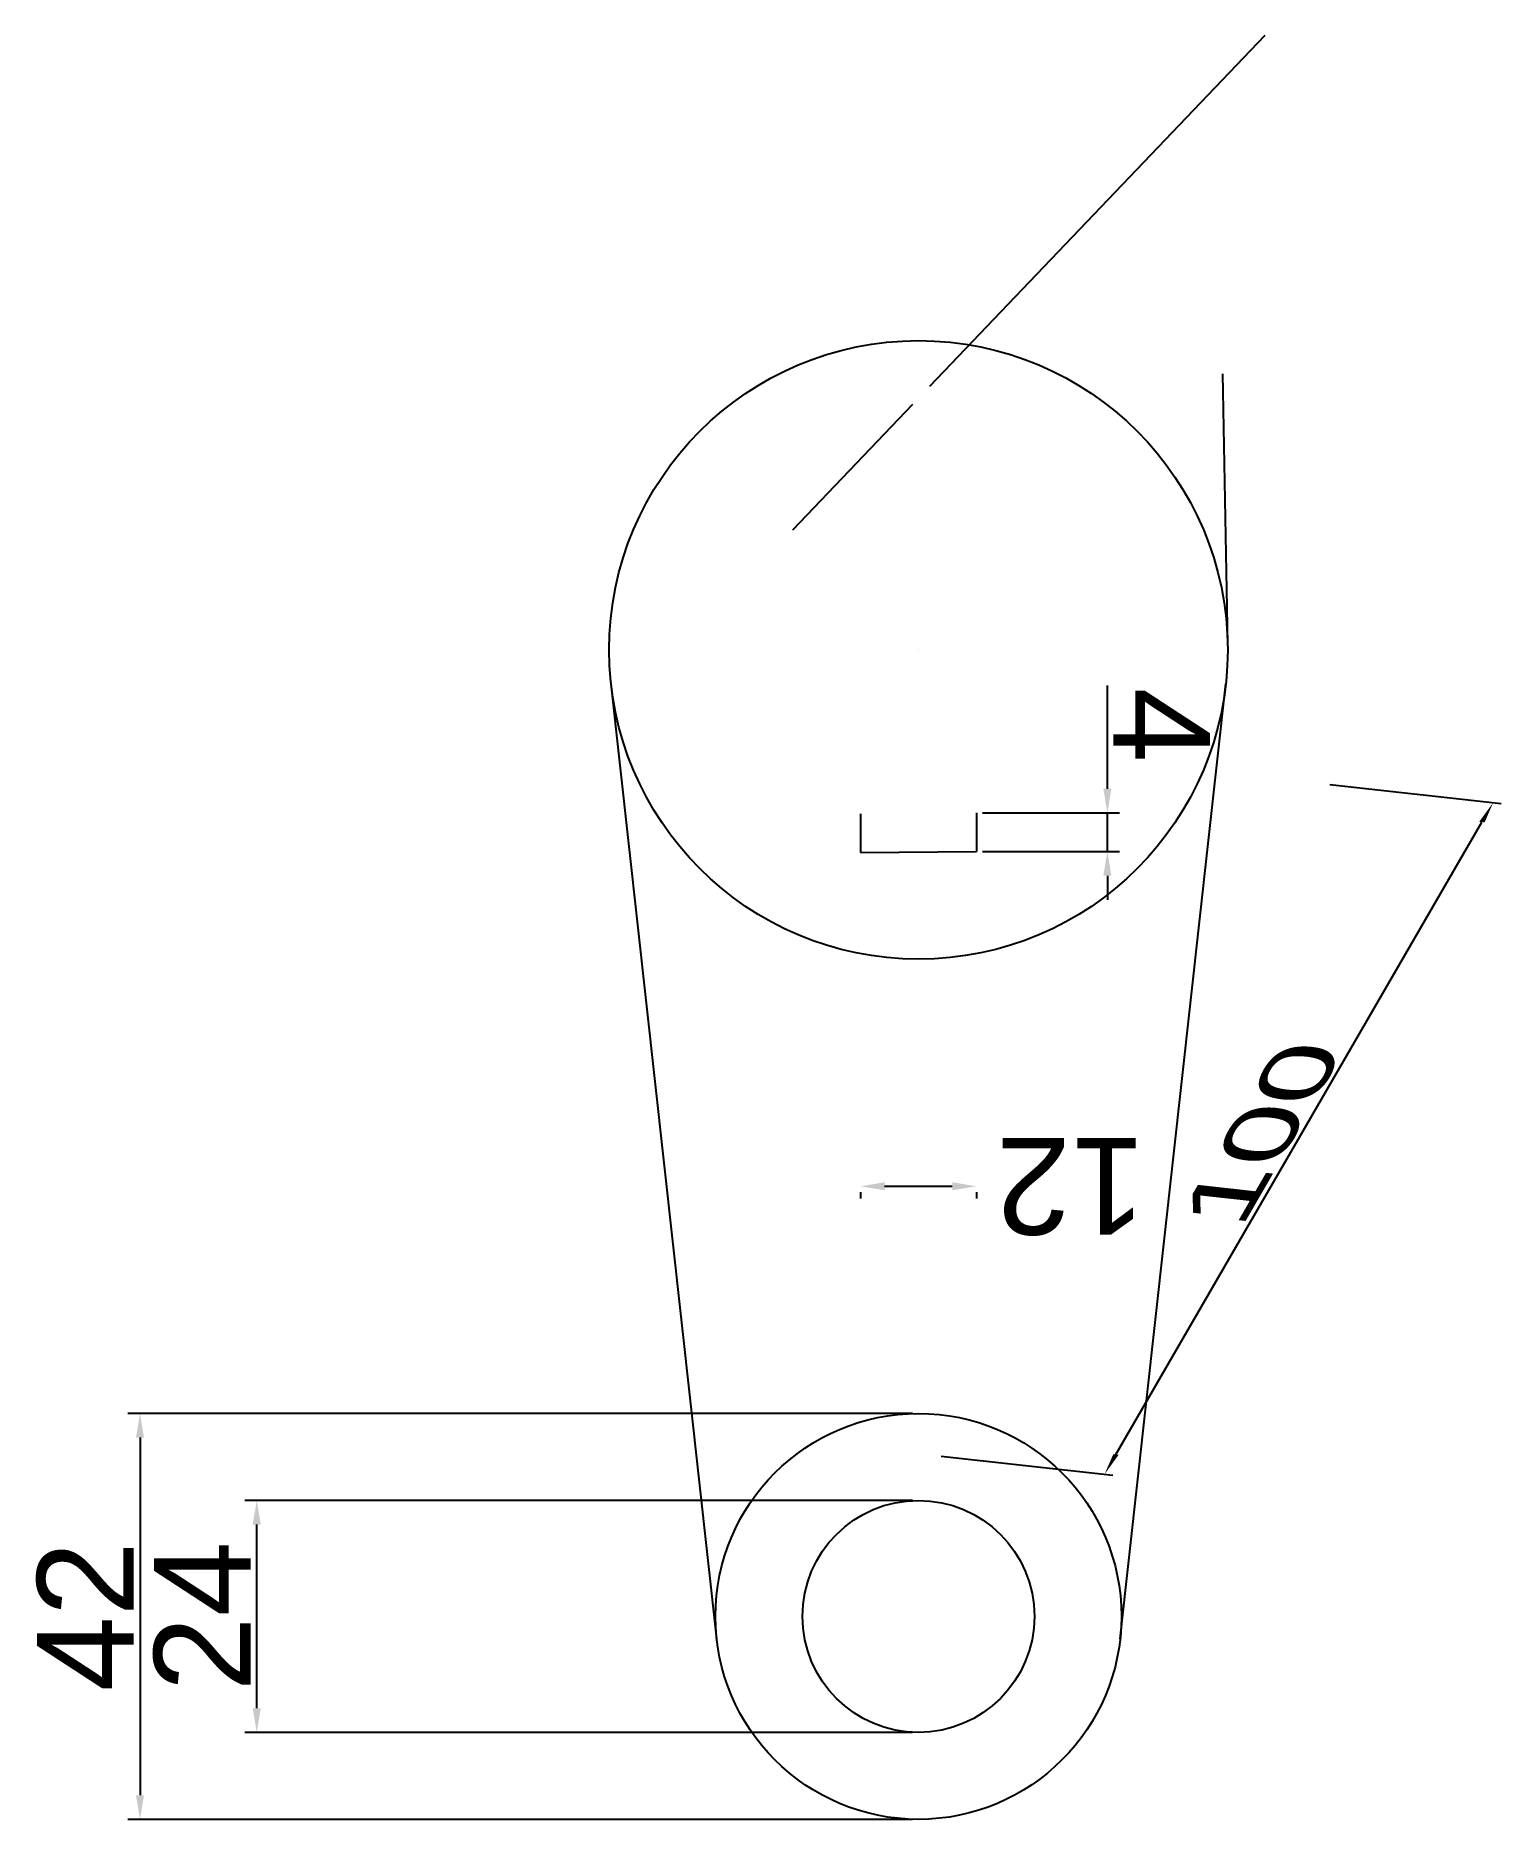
# Model space of a CAD drawing. Header units: millimetres. Extents: x -111 to 41, y -132 to 52.
import ezdxf

# ---------------------------------------------------------------- set-up
doc = ezdxf.new("R2010")
doc.units = ezdxf.units.MM
doc.styles.get("Standard").update_dxf_attribs({"font": 'arial.ttf'})

msp = doc.modelspace()

# ---------------------------------------------------------------- linework, layer by layer
at = {"extrusion": (0.722933, -0.690918, 0)}
for p, q in [((16.47, 52.43, 36), (-18.23, 16.11, 36)), ((-32.38, 1.31, 36), (-19.96, 14.3, 36))]:
    msp.add_line(p, q, dxfattribs=at)
at = {"extrusion": (0.999839, 0.01796, 0)}
for p, q in [((12.63, -10.5, 36), (12.13, 17.43, 36)), ((12.63, -10.5), (12.13, 17.43)), ((12.15, 16.18, 33.5), (12.15, 16.18, 2.5))]:
    msp.add_line(p, q, dxfattribs=at)
for p, q in [((-19.37, -11.13, 36), (-19.37, -11.13, 36)), ((-40.24, -113.44), (-51.17, -14.65)), ((1.51, -113.44), (12.44, -14.65)), ((0.18, -25.49, 36), (0.18, -14.82, 36)), ((-25.37, -28.1, 36), (-25.37, -32.1, 36)), ((-25.37, -28.1, 36), (-25.37, -28.1, 36)), ((-25.37, -28.1, 36), (-25.37, -32.1, 36)), ((-13.37, -27.99, 36), (-13.37, -31.99, 36)), ((-13.37, -27.99, 36), (-13.37, -31.99, 36)), ((-12.74, -27.99, 36), (1.43, -27.99, 36)), ((0.18, -31.99, 36), (0.18, -27.99, 36)), ((-25.37, -32.1, 36), (-13.37, -31.99, 36)), ((-13.37, -31.99, 36), (-13.37, -31.99, 36)), ((-12.74, -31.99, 36), (1.43, -31.99, 36)), ((0.18, -34.49, 36), (0.18, -36.99, 36)), ((-25.37, -67.25, 36), (-25.37, -67.88, 36)), ((-22.87, -66.63, 36), (-15.87, -66.63, 36)), ((-13.37, -67.25, 36), (-13.37, -67.88, 36)), ((-19.99, -90.13, 24), (-101.17, -90.13, 24)), ((-99.92, -92.63, 24), (-99.92, -129.63, 24)), ((-19.99, -99.13, 24), (-89.09, -99.13, 24)), ((-87.84, -120.63, 24), (-87.84, -101.63, 24)), ((-19.99, -123.13, 24), (-89.09, -123.13, 24)), ((-19.99, -132.13, 24), (-101.17, -132.13, 24))]:
    msp.add_line(p, q)
at = {"extrusion": (0.57735, -0.57735, 0.57735)}
for p, q in [((23.2, -25.04, 9.88), (40.94, -27.01, -9.82)), ((1.07, -94.38, -37.32), (38.93, -28.95, -9.75)), ((-17.01, -94.55, -19.4), (0.73, -96.51, -39.1))]:
    msp.add_line(p, q, dxfattribs=at)
for centre, radius in [((-19.37, -11.13), 32), ((-19.37, -111.13), 21), ((-19.37, -111.13), 12), ((-19.37, -111.13, 24), 12)]:
    msp.add_circle(centre, radius)
at = {"extrusion": (0.722933, -0.690918, 0)}
msp.add_solid([(-0.95, 36.42, -24.31), (-0.95, 35.58, -24.31), (-3.45, 36, -24.31)], dxfattribs=at)
at = {"extrusion": (0.999839, 0.01796, 0)}
for points in [[(15.54, 33.5, 12.44), (16.37, 33.5, 12.44), (15.95, 36, 12.44)], [(15.54, 2.5, 12.44), (16.37, 2.5, 12.44), (15.95, 0, 12.44)]]:
    msp.add_solid(points, dxfattribs=at)
for points in [[(0.59, -25.49, 36), (-0.24, -25.49, 36), (0.18, -27.99, 36)], [(0.59, -34.49, 36), (-0.24, -34.49, 36), (0.18, -31.99, 36)], [(-22.87, -67.04, 36), (-22.87, -66.21, 36), (-25.37, -66.63, 36)], [(-15.87, -67.04, 36), (-15.87, -66.21, 36), (-13.37, -66.63, 36)], [(-100.34, -92.63, 24), (-99.51, -92.63, 24), (-99.92, -90.13, 24)], [(-88.26, -101.63, 24), (-87.42, -101.63, 24), (-87.84, -99.13, 24)], [(-88.26, -120.63, 24), (-87.42, -120.63, 24), (-87.84, -123.13, 24)], [(-100.34, -129.63, 24), (-99.51, -129.63, 24), (-99.92, -132.13, 24)]]:
    msp.add_solid(points)
at = {"extrusion": (0.57735, -0.57735, 0.57735)}
for points in [[(6.89, -35.29, 33.56), (7.24, -36.05, 33.56), (9.33, -34.62, 33.56)], [(-66.16, -69.06, 33.56), (-65.81, -69.82, 33.56), (-68.25, -70.49, 33.56)]]:
    msp.add_solid(points, dxfattribs=at)

# ---------------------------------------------------------------- texts
at = {"extrusion": (0.722933, -0.690918, 0), "insert": (7.78, 43.33, 41.73), "char_height": 10, "attachment_point": 5, "text_direction": (0.690918, 0.722933, 0)}
msp.add_mtext('R18', dxfattribs=at)
at = {"extrusion": (0.999839, 0.01796, 0), "insert": (12.25, 10.44, 18), "char_height": 10, "attachment_point": 5, "text_direction": (0, 0, 1)}
msp.add_mtext('36', dxfattribs=at)
at = {"char_height": 10, "attachment_point": 5}
for s, insert, rotation in [('4', (5.8, -18.91, 36), 270), ('12', (-3.6, -66.63, 36), 180), ('42', (-105.57, -111.13, 24), 90), ('24', (-93.48, -111.13, 24), 90)]:
    msp.add_mtext(s, dxfattribs=dict(at, insert=insert, rotation=rotation))
at = {"extrusion": (0.57735, -0.57735, 0.57735), "insert": (16.18, -61.24, -19.29), "char_height": 10, "attachment_point": 5, "text_direction": (0.47053, 0.81315, 0.34262)}
msp.add_mtext('100', dxfattribs=at)

doc.saveas('drawing.dxf')
